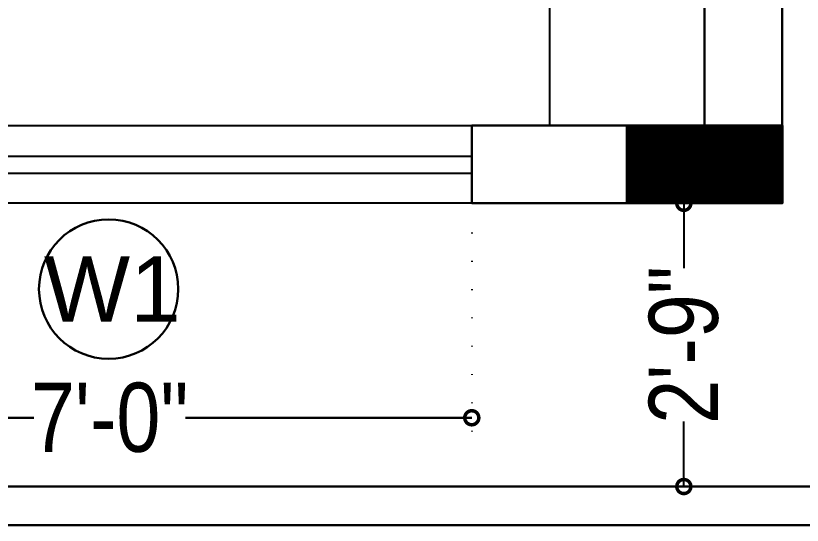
# Model space of a CAD drawing. Extents: x 187966 to 202201, y 659574 to 1343694.
# Drawn here: x 190965.4 to 191056.4, y 661828 to 661886.9 of the extents above; entities that cross this region are included whole.
import ezdxf

# ---------------------------------------------------------------- set-up
doc = ezdxf.new("R2010")
doc.units = 0
doc.header["$MEASUREMENT"] = 0
doc.header["$PDMODE"] = 32
doc.linetypes.add('DOT2', pattern=[3.175, 0, -3.175])
for name, color, linetype, lineweight in [('A-Wall', 7, 'Continuous', 30), ('sill', 32, 'Continuous', 25), ('Text', 55, 'Continuous', 25), ('WINDOW', 147, 'Continuous', 25)]:
    doc.layers.add(name, color=color, linetype=linetype, lineweight=lineweight)
doc.layers.add('ELE', color=7, linetype='Continuous')
doc.layers.add('FURN', color=250, linetype='Continuous')
doc.styles.add('AA_03.50', font='ARIALN.TTF', dxfattribs={"height": 8})
doc.styles.add('jag', font='arial.ttf')
doc.dimstyles.new('AA_03.50', dxfattribs={"dimtxt": 9, "dimasz": 3.25, "dimexe": 1.75, "dimexo": 3.375, "dimgap": 0.09, "dimtad": 0, "dimdec": 0, "dimzin": 3, "dimdsep": 46, "dimlunit": 4, "dimtxsty": 'AA_03.50', "dimblk": 'DOTSMALL', "dimcen": 0.09, "dimclre": 7, "dimadec": 0, "dimazin": 0, "dimtfac": 1, "dimtdec": 0, "dimtofl": 0, "dimtmove": 0, "dimatfit": 3, "dimfxl": 1, "dimtolj": 1, "dimtzin": 0, "dimlwd": -1, "dimarcsym": 0})

# ---------------------------------------------------------------- blocks, each defined once
blk = doc.blocks.new('BD')
at = {"layer": 'FURN'}
blk.add_lwpolyline([(166042.034, 672713.833), (166059.993, 672713.833), (166059.993, 672731.833), (166042.034, 672731.833), (166042.034, 672713.833)], dxfattribs=at)
blk = doc.blocks.new('_DotSmall')
at = {"color": 0, "linetype": 'ByBlock', "const_width": 0.5}
blk.add_lwpolyline([(-0.0625, 0, 1), (0.0625, 0, 1)], format="xyb", close=True, dxfattribs=at)
blk = doc.blocks.new('*D290')
at = {"layer": 'DEFPOINTS', "color": 0}
for p in [(191042.727, 661865.249), (191042.727, 661832.495), (191042.727, 661832.495)]:
    blk.add_point(p, dxfattribs=at)
at = {"layer": 'Text', "color": 7, "linetype": 'DOT2', "lineweight": -2}
for p, q in [((191039.352, 661865.249), (191040.977, 661865.249)), ((191039.352, 661832.495), (191040.977, 661832.495))]:
    blk.add_line(p, q, dxfattribs=at)
at = {"layer": 'Text', "color": 0}
for p, q in [((191042.727, 661865.249), (191042.727, 661857.745)), ((191042.727, 661832.495), (191042.727, 661839.999))]:
    blk.add_line(p, q, dxfattribs=at)
at = {"layer": 'Text', "color": 0, "xscale": 3.25, "yscale": 3.25, "zscale": 3.25}
for p, rotation in [((191042.727, 661865.249), 90), ((191042.727, 661832.495), 270)]:
    blk.add_blockref('_DotSmall', p, dxfattribs=dict(at, rotation=rotation))
at = {"layer": 'Text', "color": 0, "insert": (191042.727, 661848.872), "char_height": 8, "attachment_point": 5, "rotation": 90, "style": 'AA_03.50'}
blk.add_mtext('\\A1;2\'-9"', dxfattribs=at)
blk = doc.blocks.new('EGVSVS')
at = {"layer": 'A-Wall'}
h = blk.add_hatch(dxfattribs=at)
h.set_pattern_fill('ANSI31', color=256, style=0)
h.set_pattern_definition([(45, (0, 0), (-0.088388347648, 0.088388347648), [])])
h.paths.add_polyline_path([(188258.493, 672097.506), (188258.493, 672106.506), (188240.493, 672106.506), (188240.493, 672097.506)])
blk.add_lwpolyline([(188240.493, 672106.506), (188258.493, 672106.506), (188258.493, 672097.506), (188240.493, 672097.506)], close=True, dxfattribs=at)
blk = doc.blocks.new('*D292')
at = {"layer": 'A-Wall', "color": 7, "linetype": 'DOT2', "lineweight": -2}
for p, q in [((190934.346, 661861.874), (190934.346, 661838.699)), ((191018.181, 661861.874), (191018.181, 661838.699))]:
    blk.add_line(p, q, dxfattribs=at)
at = {"layer": 'A-Wall', "color": 0}
for p, q in [((190934.346, 661840.449), (190967.472, 661840.449)), ((191018.181, 661840.449), (190985.055, 661840.449))]:
    blk.add_line(p, q, dxfattribs=at)
at = {"layer": 'DEFPOINTS', "color": 0}
for p in [(190934.346, 661865.249), (191018.181, 661865.249), (191018.181, 661840.449)]:
    blk.add_point(p, dxfattribs=at)
at = {"layer": 'A-Wall', "color": 0, "xscale": 3.25, "yscale": 3.25, "zscale": 3.25, "rotation": 180}
blk.add_blockref('_DotSmall', (190934.346, 661840.449), dxfattribs=at)
at = {"layer": 'A-Wall', "color": 0, "xscale": 3.25, "yscale": 3.25, "zscale": 3.25}
blk.add_blockref('_DotSmall', (191018.181, 661840.449), dxfattribs=at)
at = {"layer": 'A-Wall', "color": 0, "insert": (190976.264, 661840.449), "char_height": 8, "attachment_point": 5, "style": 'AA_03.50'}
blk.add_mtext('\\A1;7\'-0"', dxfattribs=at)

msp = doc.modelspace()

# ---------------------------------------------------------------- linework, layer by layer
at = {"layer": 'A-Wall'}
msp.add_line((191045.12, 661874.249), (191045.12, 662018.249), dxfattribs=at)
for points in [[(191054.12, 661865.249), (191054.12, 662018.249), (191054.12, 662065.386)], [(191018.181, 661874.249), (191045.12, 661874.249)], [(191018.181, 661874.249), (191018.181, 661865.249)], [(191018.181, 661865.249), (191054.12, 661865.249)], [(190556.777, 661832.495), (191133.517, 661832.495)], [(190547.818, 661828.016), (191137.996, 661828.016)]]:
    msp.add_lwpolyline(points, dxfattribs=at)
at = {"layer": 'ELE', "linetype": 'ByBlock', "lineweight": 30}
msp.add_circle((190976.146, 661855.335), 8.062, dxfattribs=at)
at = {"layer": 'sill'}
for points in [[(190917.805, 661874.249), (191018.181, 661874.249)], [(191018.181, 661865.249), (190917.805, 661865.249)]]:
    msp.add_lwpolyline(points, dxfattribs=at)
at = {"layer": 'WINDOW'}
for points in [[(190917.805, 661870.714), (191018.181, 661870.714)], [(190917.805, 661868.742), (191018.181, 661868.742)]]:
    msp.add_lwpolyline(points, dxfattribs=at)

# ---------------------------------------------------------------- block references
at = {"layer": 'A-Wall'}
msp.add_blockref('EGVSVS', (2795.648, -10232.257), dxfattribs=at)
at = {"layer": 'Text'}
msp.add_blockref('BD', (24985.127, -10839.584), dxfattribs=at)

# ---------------------------------------------------------------- texts
at = {"layer": 'Text', "insert": (190968.647, 661859.123), "char_height": 7.57161, "width": 212.54385, "attachment_point": 1, "style": 'jag'}
msp.add_mtext('W1{\\H0.8193x; }^I', dxfattribs=at)

# ---------------------------------------------------------------- dimensions: what is measured, and where the dimension line sits
at = {"layer": 'A-Wall'}
dim = msp.add_linear_dim(base=(191018.181, 661840.449), p1=(190934.346, 661865.249), p2=(191018.181, 661865.249), dimstyle='AA_03.50', override={"dimtxt": 8, "dimdec": 1, "dimtdec": 1, "dimfxl": 0.1}, dxfattribs=at)
dim.commit()
dim.dimension.update_dxf_attribs({"geometry": '*D292', "text_midpoint": (190976.264, 661840.449), "dimtype": 160})
at = {"layer": 'Text'}
dim = msp.add_linear_dim(base=(191042.727, 661832.495), p1=(191042.727, 661865.249), p2=(191042.727, 661832.495), angle=90, dimstyle='AA_03.50', override={"dimtxt": 8, "dimfxl": 0.1}, dxfattribs=at)
dim.commit()
dim.dimension.update_dxf_attribs({"geometry": '*D290', "text_midpoint": (191042.727, 661848.872)})

doc.saveas('drawing.dxf')
